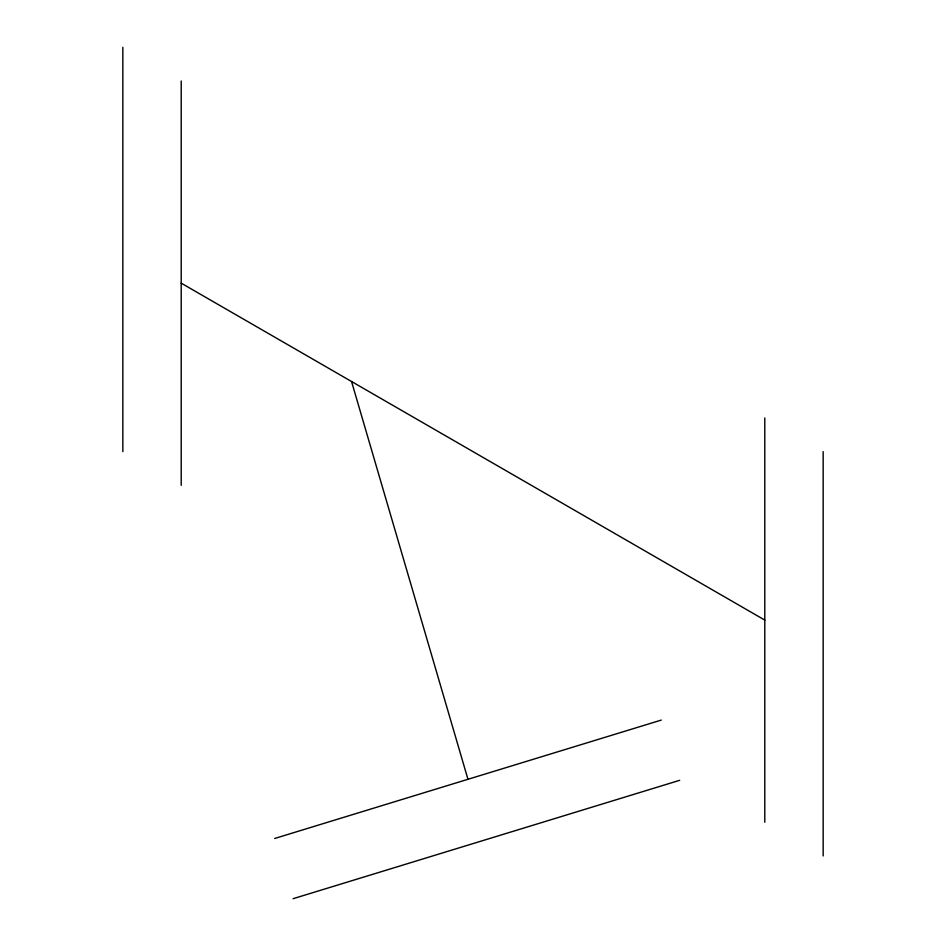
<?xml version="1.0" encoding="UTF-8"?>
<svg xmlns="http://www.w3.org/2000/svg" width="946" height="946" viewBox="0 0 946 946"><rect width="100%" height="100%" fill="white"/><g stroke="black" fill="none" stroke-linecap="round" stroke-linejoin="round"><path stroke-width="1.42" d="M274.659 838.487L661.266 720.095M293.094 898.7L679.701 780.308M181.206 283.161L764.794 620.091M351.545 381.51L467.963 779.291M823.162 451.632L823.162 855.953M764.794 417.931L764.794 822.263M181.206 80.989L181.206 485.322M122.838 47.3L122.838 451.632"/></g></svg>
